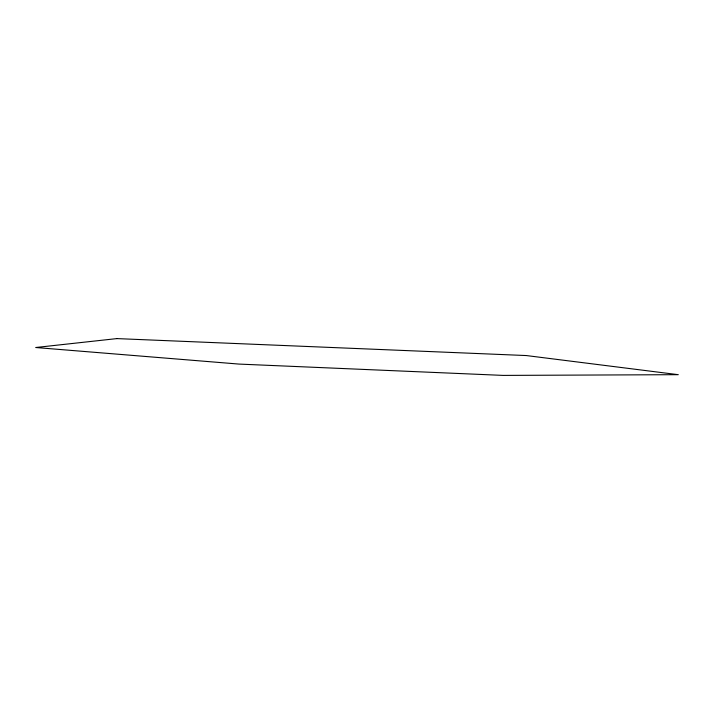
<?xml version="1.0" encoding="UTF-8"?>
<svg xmlns="http://www.w3.org/2000/svg" width="714" height="714" viewBox="0 0 714 714"><rect width="100%" height="100%" fill="white"/><g stroke="black" fill="none" stroke-linecap="round" stroke-linejoin="round"><path stroke-width="1.07" d="M116.873 338.597L35.7 347.513L238.94 364.078L503.156 375.403L678.3 374.68L526.316 355.554L116.873 338.597"/></g></svg>
